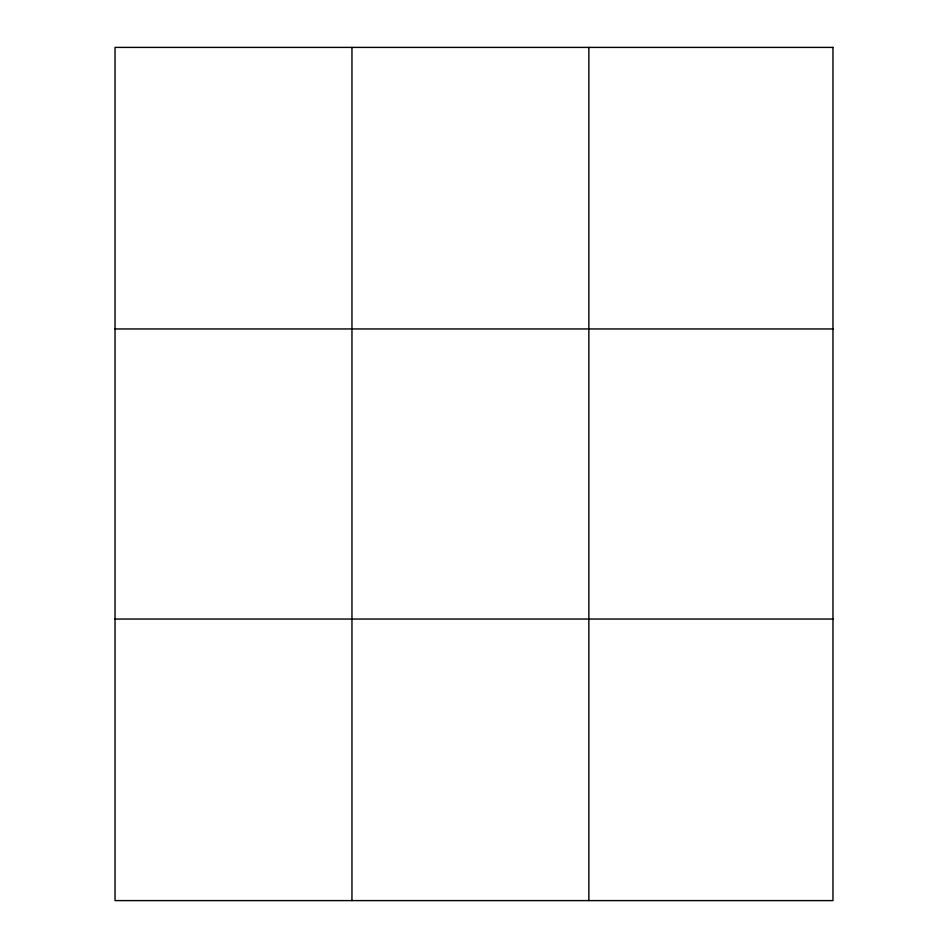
<?xml version="1.0" encoding="UTF-8"?>
<svg xmlns="http://www.w3.org/2000/svg" width="948" height="948" viewBox="0 0 948 948"><rect width="100%" height="100%" fill="white"/><g stroke="black" fill="none" stroke-linecap="round" stroke-linejoin="round"><path stroke-width="1.42" d="M351.957 900.6L351.957 47.4M588.862 900.6L588.862 47.4M115.04 328.956L832.96 328.956M115.04 619.044L832.96 619.044M832.96 47.4L832.96 900.6L115.04 900.6L115.04 47.4L832.96 47.4"/></g></svg>
